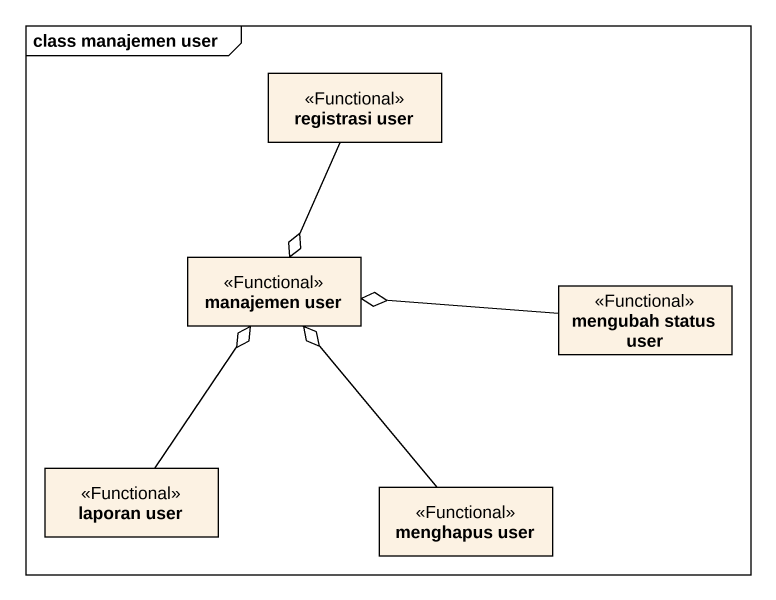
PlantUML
@startuml
mainframe class manajemen user
hide circle
hide empty members
class "registrasi user" as registrasi_user <<Functional>>
class "manajemen user" as manajemen_user <<Functional>>
class "mengubah status user" as mengubah_status_user <<Functional>>
class "laporan user" as laporan_user <<Functional>>
class "menghapus user" as menghapus_user <<Functional>>
registrasi_user --o manajemen_user
mengubah_status_user -left-o manajemen_user
laporan_user -up-o manajemen_user
menghapus_user -up-o manajemen_user
@enduml
